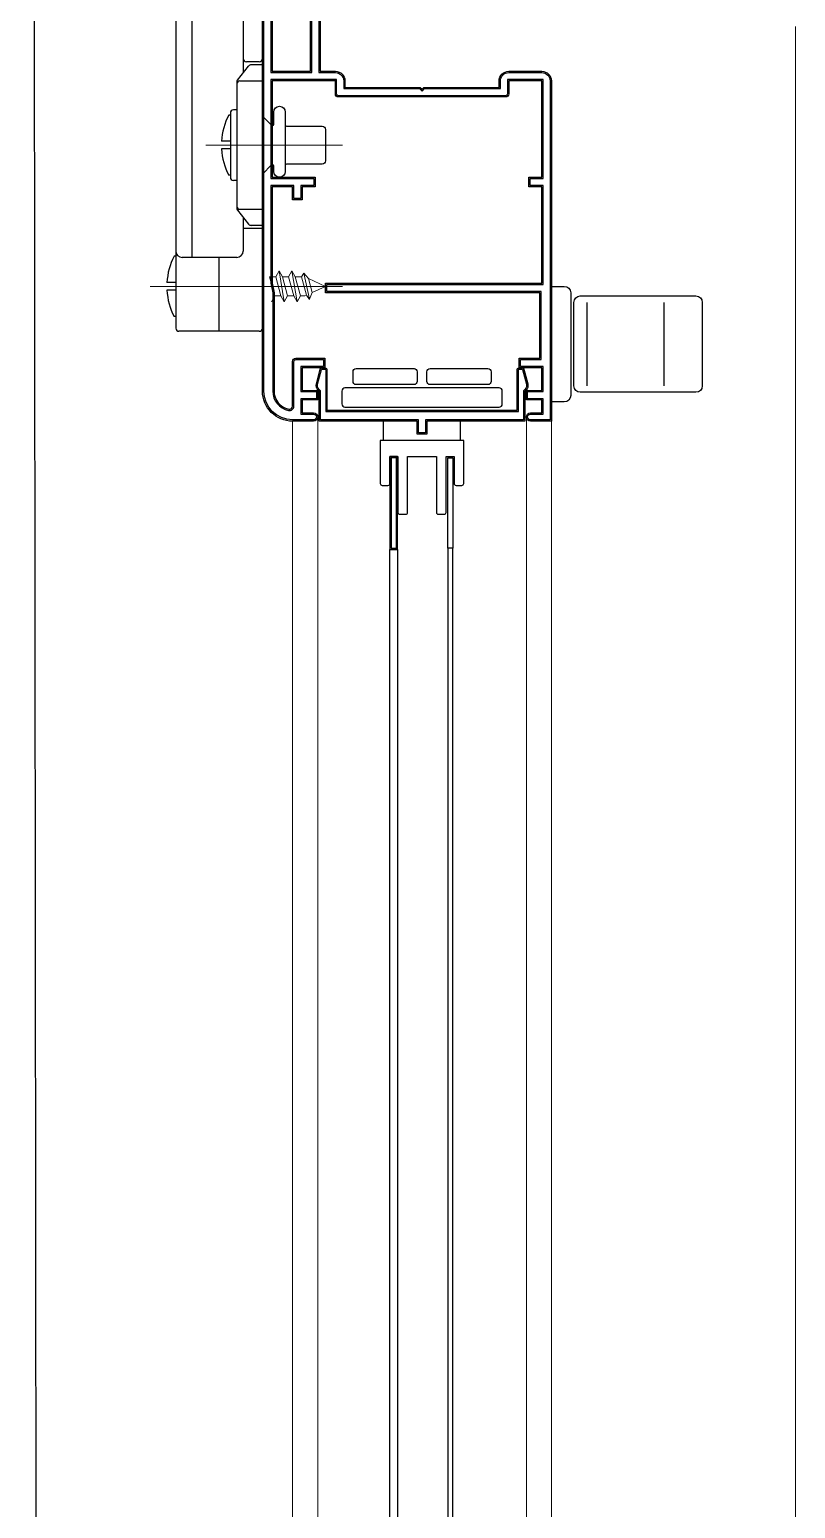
# Model space of a CAD drawing. Header units: millimetres. Extents: x 1251.1 to 1334.1, y 1577.6 to 1641.3.
# Drawn here: x 1311.139 to 1311.2582, y 1615.6625 to 1615.8928 of the extents above; entities that cross this region are included whole.
import ezdxf

# ---------------------------------------------------------------- set-up
doc = ezdxf.new("R2010")
doc.units = ezdxf.units.MM
for name, color, linetype in [('IMPIANTO ELETTRICO', 7, 'Continuous'), ('MONTANTI sezioni - windows structure section', 2, 'Continuous'), ('MURATURA', 140, 'Continuous')]:
    doc.layers.add(name, color=color, linetype=linetype)
doc.layers.add('PROIEZIONI finissime - fine lines', color=251, linetype='Continuous', lineweight=9)

msp = doc.modelspace()

# ---------------------------------------------------------------- linework, layer by layer
at = {"layer": 'IMPIANTO ELETTRICO'}
for p, q in [((1311.161734852859, 1615.911105030491), (1311.161734852859, 1615.846341002461)), ((1311.164234852859, 1615.910726339151), (1311.164234852859, 1615.857341002461)), ((1311.171234852859, 1615.884665611932), (1311.171234852859, 1615.865016392991)), ((1311.170163449214, 1615.879533097308), (1311.169978129062, 1615.879533097308)), ((1311.170163449214, 1615.879533097308), (1311.169978129062, 1615.879533097308)), ((1311.170234852859, 1615.879841002461), (1311.170234852859, 1615.869841002462)), ((1311.171234852859, 1615.880341002462), (1311.170734852859, 1615.880341002462)), ((1311.171234852859, 1615.880341002462), (1311.170734852859, 1615.880341002462)), ((1311.170234852859, 1615.875441002462), (1311.16885251521, 1615.875441002462)), ((1311.170234852859, 1615.874241002462), (1311.16885251521, 1615.874241002462)), ((1311.170163449214, 1615.870148907615), (1311.169978129062, 1615.870148907615)), ((1311.171234852859, 1615.869341002462), (1311.170734852859, 1615.869341002462)), ((1311.161663449214, 1615.857533097308), (1311.161478129062, 1615.857533097308)), ((1311.171234852859, 1615.857341002461), (1311.16273485286, 1615.857341002461)), ((1311.168484852859, 1615.845841002462), (1311.168484852859, 1615.857341002461)), ((1311.161734852859, 1615.853441002462), (1311.16035251521, 1615.853441002462)), ((1311.161734852859, 1615.852241002462), (1311.16035251521, 1615.852241002462)), ((1311.161663449214, 1615.848148907615), (1311.161478129062, 1615.848148907615))]:
    msp.add_line(p, q, dxfattribs=at)
for centre, radius, start, end in [((1311.179034852859, 1615.874841002462), 0.0102, 152.6122924694901, 176.6277133165692), ((1311.170734852859, 1615.879841002461), 0.0004999999999999995, 90, 180), ((1311.170734852859, 1615.879841002461), 0.0004999999999999995, 90, 180), ((1311.179034852859, 1615.874841002462), 0.0102, 183.3722866834048, 207.3877075305098), ((1311.170734852859, 1615.869841002462), 0.0004999999999999995, 180, 270), ((1311.16273485286, 1615.858341002462), 0.000999999999999999, 180, 270), ((1311.170534852859, 1615.852841002461), 0.0102, 152.6122924694901, 176.6277133165692), ((1311.170534852859, 1615.852841002461), 0.0102, 183.3722866834048, 207.3877075305098), ((1311.162234852859, 1615.846341002461), 0.0004999999999999995, 180, 270)]:
    msp.add_arc(centre, radius, start, end, dxfattribs=at)
at = {"layer": 'MONTANTI sezioni - windows structure section'}
for p, q in [((1311.172234852859, 1615.909341002462), (1311.172234852859, 1615.886091002462)), ((1311.175234852859, 1615.906341002461), (1311.175234852859, 1615.888341002462)), ((1311.171344418455, 1615.884977959456), (1311.173084730879, 1615.887153349986)), ((1311.171344418455, 1615.884977959456), (1311.173084730879, 1615.887153349986)), ((1311.17473485286, 1615.887841002462), (1311.17273485286, 1615.887841002462)), ((1311.17473485286, 1615.887841002462), (1311.17273485286, 1615.887841002462)), ((1311.175234852859, 1615.887341002462), (1311.173475165283, 1615.887341002462)), ((1311.175234852859, 1615.887341002462), (1311.173475165283, 1615.887341002462)), ((1311.175234852859, 1615.887341002462), (1311.175234852859, 1615.862341002462)), ((1311.17173485286, 1615.884841002462), (1311.175234852859, 1615.884841002462)), ((1311.17173485286, 1615.884841002462), (1311.175234852859, 1615.884841002462)), ((1311.17878485286, 1615.877991002462), (1311.17878485286, 1615.871691002462)), ((1311.17173485286, 1615.864841002462), (1311.175234852859, 1615.864841002462)), ((1311.171344418455, 1615.864704045468), (1311.173084730879, 1615.862528654938)), ((1311.172234852859, 1615.863591002462), (1311.172234852859, 1615.858341002462)), ((1311.175234852859, 1615.861841002461), (1311.172234852859, 1615.861841002461)), ((1311.175234852859, 1615.862341002462), (1311.173475165283, 1615.862341002462)), ((1311.175234852859, 1615.861841002461), (1311.175234852859, 1615.846341002461)), ((1311.22573485286, 1615.850341002462), (1311.22573485286, 1615.837341002461)), ((1311.237734852859, 1615.850341002462), (1311.237734852859, 1615.837341002461)), ((1311.17473485286, 1615.845841002462), (1311.162234852859, 1615.845841002462)), ((1311.19408485286, 1615.828841002462), (1311.19408485286, 1615.831841002462)), ((1311.206084852859, 1615.828841002462), (1311.206084852859, 1615.831841002462)), ((1311.19508485286, 1615.376175061718), (1311.19508485286, 1615.811841002462)), ((1311.19628485286, 1615.811841002462), (1311.19628485286, 1615.376175061718)), ((1311.20408485286, 1615.812041002462), (1311.20408485286, 1615.376375061718)), ((1311.20488485286, 1615.376375061718), (1311.20488485286, 1615.812041002462))]:
    msp.add_line(p, q, dxfattribs=at)
for points in [[(1311.17923485286, 1615.905041002462, 0.4142135623730988), (1311.17653485286, 1615.902341002462), (1311.17653485286, 1615.886141002461), (1311.182934852859, 1615.886141002461), (1311.182934852859, 1615.896341002462, -0.4142135623731173), (1311.18323485286, 1615.896641002462), (1311.18373485286, 1615.896641002462, 0.4142135623730856), (1311.18443485286, 1615.897341002462), (1311.18443485286, 1615.904341002461, 0.4142135623730856), (1311.18373485286, 1615.905041002462)], [(1311.17923485286, 1615.904841002462, 0.4142135623731018), (1311.17673485286, 1615.902341002462), (1311.17673485286, 1615.886341002462), (1311.18273485286, 1615.886341002462), (1311.18273485286, 1615.896341002462, -0.4142135623730943), (1311.18323485286, 1615.896841002462), (1311.18373485286, 1615.896841002462, 0.4142135623730951), (1311.184234852859, 1615.897341002462), (1311.184234852859, 1615.904341002461, 0.4142135623730951), (1311.18373485286, 1615.904841002462)], [(1311.18503485286, 1615.877291002462), (1311.18503485286, 1615.872391002462, -0.4142135623730935), (1311.18453485286, 1615.871891002462), (1311.178984852859, 1615.871891002462, 0.4142135623730945), (1311.17878485286, 1615.871691002462), (1311.17878485286, 1615.870741002462, -1.000000000000016), (1311.17698485286, 1615.870741002462), (1311.17698485286, 1615.871608159749, 0.6681786379192907), (1311.176643431503, 1615.871749581105), (1311.175234852859, 1615.870341002462), (1311.175234852859, 1615.879341002462), (1311.176643431503, 1615.877932423818, 0.6681786379192907), (1311.17698485286, 1615.878073845174), (1311.17698485286, 1615.879991002462, -1.000000000000016), (1311.17878485286, 1615.879991002462), (1311.17878485286, 1615.877991002462, 0.4142135623730945), (1311.178984852859, 1615.877791002462), (1311.18453485286, 1615.877791002462, -0.4142135623730965)], [(1311.224734852859, 1615.836341002462, -0.4142135623730948), (1311.223734852859, 1615.837341002461), (1311.223734852859, 1615.850341002462, -0.4142135623730951), (1311.224734852859, 1615.851341002462), (1311.242734852859, 1615.851341002462, -0.4142135623730951), (1311.24373485286, 1615.850341002462), (1311.24373485286, 1615.837341002461, -0.4142135623730955), (1311.242734852859, 1615.836341002462)], [(1311.184525831207, 1615.840141002462), (1311.18498485286, 1615.840141002462, -0.4142135623730843), (1311.185284852859, 1615.839841002462), (1311.185284852859, 1615.833541002462), (1311.21488485286, 1615.833541002462), (1311.21488485286, 1615.839841002462, -0.4142135623730843), (1311.21518485286, 1615.840141002462), (1311.215643874512, 1615.840141002462, -0.3394542588633662), (1311.21593365226, 1615.839918648175), (1311.21654052223, 1615.837653778613, -0.2679491924311567), (1311.216281703185, 1615.836687852787), (1311.21608485286, 1615.836491002462), (1311.21608485286, 1615.831841002462), (1311.20083485286, 1615.831841002462), (1311.20083485286, 1615.829841002462), (1311.199334852859, 1615.829841002462), (1311.199334852859, 1615.831841002462), (1311.18408485286, 1615.831841002462), (1311.18408485286, 1615.836491002462), (1311.183888002534, 1615.836687852787, -0.2679491924311567), (1311.183629183489, 1615.837653778613), (1311.184236053459, 1615.839918648175, -0.3394542588633662)], [(1311.184525831207, 1615.839941002462), (1311.18498485286, 1615.839941002462, -0.4142135623731616), (1311.18508485286, 1615.839841002462), (1311.18508485286, 1615.833341002462), (1311.215084852859, 1615.833341002462), (1311.215084852859, 1615.839841002462, -0.414213562373245), (1311.21518485286, 1615.839941002462), (1311.215643874512, 1615.839941002462, -0.3394542588633766), (1311.215740467095, 1615.839866884366), (1311.216347337065, 1615.837602014804, -0.2679491924311538), (1311.216140281829, 1615.836829274143), (1311.21588485286, 1615.836573845174), (1311.21588485286, 1615.832041002462), (1311.20063485286, 1615.832041002462), (1311.20063485286, 1615.830041002462), (1311.199534852859, 1615.830041002462), (1311.199534852859, 1615.832041002462), (1311.184284852859, 1615.832041002462), (1311.184284852859, 1615.836573845174), (1311.18402942389, 1615.836829274143, -0.2679491924311561), (1311.183822368655, 1615.837602014804), (1311.184429238624, 1615.839866884366, -0.3394542588633804)], [(1311.19883485286, 1615.840041002462, -0.4142135623730958), (1311.199334852859, 1615.839541002462), (1311.199334852859, 1615.838041002462, -0.4142135623730943), (1311.19883485286, 1615.837541002462), (1311.18983485286, 1615.837541002462, -0.4142135623730958), (1311.18933485286, 1615.838041002462), (1311.18933485286, 1615.839541002462, -0.4142135623730943), (1311.18983485286, 1615.840041002462)], [(1311.210334852859, 1615.840041002462, -0.4142135623730951), (1311.21083485286, 1615.839541002462), (1311.21083485286, 1615.838041002462, -0.4142135623730951), (1311.210334852859, 1615.837541002462), (1311.201334852859, 1615.837541002462, -0.4142135623730945), (1311.20083485286, 1615.838041002462), (1311.20083485286, 1615.839541002462, -0.4142135623730951), (1311.201334852859, 1615.840041002462)], [(1311.21208485286, 1615.834041002462, 0.4142135623730965), (1311.212584852859, 1615.834541002462), (1311.212584852859, 1615.836541002462, 0.4142135623730951), (1311.21208485286, 1615.837041002462), (1311.188084852859, 1615.837041002462, 0.4142135623730948), (1311.187584852859, 1615.836541002462), (1311.187584852859, 1615.834541002462, 0.4142135623730954), (1311.188084852859, 1615.834041002462)], [(1311.19633485286, 1615.817641002462, 0.4142135623730951), (1311.196634852859, 1615.817341002462), (1311.197534852859, 1615.817341002462, 0.4142135623730979), (1311.19783485286, 1615.817641002462), (1311.19783485286, 1615.826341002462), (1311.20233485286, 1615.826341002462), (1311.20233485286, 1615.817641002462, 0.4142135623730917), (1311.20263485286, 1615.817341002462), (1311.20353485286, 1615.817341002462, 0.4142135623730979), (1311.203834852859, 1615.817641002462), (1311.203834852859, 1615.826341002462), (1311.205084852859, 1615.826341002462), (1311.205084852859, 1615.822141002462, 0.4142135623730974), (1311.205384852859, 1615.821841002461), (1311.206284852859, 1615.821841002461, 0.4142135623730921), (1311.20658485286, 1615.822141002462), (1311.20658485286, 1615.828841002462), (1311.19358485286, 1615.828841002462), (1311.19358485286, 1615.822141002462, 0.4142135623730951), (1311.193884852859, 1615.821841002461), (1311.194784852859, 1615.821841002461, 0.4142135623730951), (1311.19508485286, 1615.822141002462), (1311.19508485286, 1615.826341002462), (1311.19633485286, 1615.826341002462)]]:
    msp.add_lwpolyline(points, format="xyb", close=True, dxfattribs=at)
for points in [[(1311.184234852859, 1615.894841002462), (1311.184234852859, 1615.886341002462), (1311.18658485286, 1615.886341002462, -0.4142135623730951), (1311.188084852859, 1615.884841002462), (1311.188084852859, 1615.883841002462), (1311.199784852859, 1615.883841002462), (1311.20008485286, 1615.883541002462), (1311.20038485286, 1615.883841002462), (1311.21208485286, 1615.883841002462), (1311.21208485286, 1615.884841002462, -0.4142135623730951), (1311.21358485286, 1615.886341002462), (1311.21873485286, 1615.886341002462, -0.4142135623730951), (1311.220234852859, 1615.884841002462), (1311.220234852859, 1615.831841002462), (1311.21698485286, 1615.831841002462, -1), (1311.21698485286, 1615.833141002462), (1311.21873485286, 1615.833141002462), (1311.21873485286, 1615.835141002462), (1311.21633485286, 1615.835141002462), (1311.21633485286, 1615.836641002462), (1311.21873485286, 1615.836641002462), (1311.21873485286, 1615.840141002462), (1311.21523485286, 1615.840141002462), (1311.21523485286, 1615.841641002462), (1311.218434852859, 1615.841641002462), (1311.218434852859, 1615.851841002462), (1311.18503485286, 1615.851841002462), (1311.18503485286, 1615.853341002462), (1311.21873485286, 1615.853341002462), (1311.21873485286, 1615.868341002462), (1311.21673485286, 1615.868341002462), (1311.21673485286, 1615.869841002462), (1311.21873485286, 1615.869841002462), (1311.21873485286, 1615.884841002462), (1311.21358485286, 1615.884841002462), (1311.21358485286, 1615.882841002462, -0.4142135623730951), (1311.21308485286, 1615.882341002462), (1311.187084852859, 1615.882341002462, -0.4142135623730951), (1311.18658485286, 1615.882841002462), (1311.18658485286, 1615.884841002462), (1311.17673485286, 1615.884841002462), (1311.17673485286, 1615.869841002462), (1311.18343485286, 1615.869841002462), (1311.18343485286, 1615.868341002462), (1311.18143485286, 1615.868341002462), (1311.18143485286, 1615.866341002462), (1311.17993485286, 1615.866341002462), (1311.17993485286, 1615.868341002462), (1311.17673485286, 1615.868341002462), (1311.17673485286, 1615.853341002462), (1311.177034852859, 1615.851841002462), (1311.177034852859, 1615.836541002462, 0.3539972922353393), (1311.179330686193, 1615.833704634601, 0.4771078284050155), (1311.17993485286, 1615.834193663543), (1311.17993485286, 1615.841141002462, -0.4142135623730951), (1311.180434852859, 1615.841641002462), (1311.184934852859, 1615.841641002462), (1311.184934852859, 1615.840141002462), (1311.18143485286, 1615.840141002462), (1311.18143485286, 1615.836641002462), (1311.183834852859, 1615.836641002462), (1311.183834852859, 1615.835141002462), (1311.18143485286, 1615.835141002462), (1311.18143485286, 1615.833141002462), (1311.18318485286, 1615.833141002462, -1), (1311.18318485286, 1615.831841002462), (1311.17993485286, 1615.831841002462, -0.4142135623730951), (1311.175234852859, 1615.836541002462), (1311.175234852859, 1615.902341002462, -0.4142135623730951)], [(1311.184034852859, 1615.894841002462), (1311.184034852859, 1615.886141002461), (1311.18658485286, 1615.886141002461, -0.4142135623731002), (1311.187884852859, 1615.884841002462), (1311.187884852859, 1615.883641002462), (1311.199702010147, 1615.883641002462), (1311.20008485286, 1615.883258159749), (1311.200467695572, 1615.883641002462), (1311.21228485286, 1615.883641002462), (1311.21228485286, 1615.884841002462, -0.4142135623731002), (1311.21358485286, 1615.886141002461), (1311.21873485286, 1615.886141002461, -0.4142135623731002), (1311.220034852859, 1615.884841002462), (1311.220034852859, 1615.832041002462), (1311.21698485286, 1615.832041002462, -1), (1311.21698485286, 1615.832941002462), (1311.21893485286, 1615.832941002462), (1311.21893485286, 1615.835341002462), (1311.216534852859, 1615.835341002462), (1311.216534852859, 1615.836441002461), (1311.21893485286, 1615.836441002461), (1311.21893485286, 1615.840341002462), (1311.21543485286, 1615.840341002462), (1311.21543485286, 1615.841441002462), (1311.218634852859, 1615.841441002462), (1311.218634852859, 1615.852041002462), (1311.18523485286, 1615.852041002462), (1311.18523485286, 1615.853141002462), (1311.21893485286, 1615.853141002462), (1311.21893485286, 1615.868541002462), (1311.21693485286, 1615.868541002462), (1311.21693485286, 1615.869641002462), (1311.21893485286, 1615.869641002462), (1311.21893485286, 1615.885041002462), (1311.21338485286, 1615.885041002462), (1311.21338485286, 1615.882841002462, -0.4142135623731173), (1311.21308485286, 1615.882541002462), (1311.187084852859, 1615.882541002462, -0.4142135623731173), (1311.18678485286, 1615.882841002462), (1311.18678485286, 1615.885041002462), (1311.17653485286, 1615.885041002462), (1311.17653485286, 1615.869641002462), (1311.18323485286, 1615.869641002462), (1311.18323485286, 1615.868541002462), (1311.18123485286, 1615.868541002462), (1311.18123485286, 1615.866541002462), (1311.18013485286, 1615.866541002462), (1311.18013485286, 1615.868541002462), (1311.17653485286, 1615.868541002462), (1311.17653485286, 1615.853321198559), (1311.176834852859, 1615.851821198559), (1311.176834852859, 1615.836541002462, 0.3539972922353391), (1311.179289019526, 1615.833509023025, 0.4771078284050163), (1311.18013485286, 1615.834193663543), (1311.18013485286, 1615.841141002462, -0.4142135623731173), (1311.180434852859, 1615.841441002462), (1311.184734852859, 1615.841441002462), (1311.184734852859, 1615.840341002462), (1311.18123485286, 1615.840341002462), (1311.18123485286, 1615.836441002461), (1311.18363485286, 1615.836441002461), (1311.18363485286, 1615.835341002462), (1311.18123485286, 1615.835341002462), (1311.18123485286, 1615.832941002462), (1311.18318485286, 1615.832941002462, -1), (1311.18318485286, 1615.832041002462), (1311.17993485286, 1615.832041002462, -0.4142135623730966), (1311.17543485286, 1615.836541002462), (1311.17543485286, 1615.902341002462, -0.4142135623730968)], [(1311.220234852859, 1615.852841002462), (1311.222234852859, 1615.852841002462, -0.4142135623730951), (1311.22323485286, 1615.851841002462), (1311.22323485286, 1615.835841002462, -0.4142135623730937), (1311.222234852859, 1615.834841002462), (1311.220234852859, 1615.834841002462)]]:
    msp.add_lwpolyline(points, format="xyb", dxfattribs=at)
for points in [[(1311.19508485286, 1615.826341002462), (1311.19508485286, 1615.811841002462), (1311.19628485286, 1615.811841002462), (1311.19628485286, 1615.826341002462)], [(1311.195284852859, 1615.826141002462), (1311.195284852859, 1615.812041002462), (1311.196084852859, 1615.812041002462), (1311.196084852859, 1615.826141002462)], [(1311.20408485286, 1615.826141002462), (1311.20488485286, 1615.826141002462), (1311.20488485286, 1615.812041002462), (1311.20408485286, 1615.812041002462)]]:
    msp.add_lwpolyline(points, close=True, dxfattribs=at)
for centre, radius, start, end in [((1311.17273485286, 1615.888341002462), 0.0004999999999999995, 180, 270), ((1311.17273485286, 1615.888341002462), 0.0004999999999999995, 180, 270), ((1311.17473485286, 1615.888341002462), 0.0004999999999999995, 270, 0), ((1311.17473485286, 1615.888341002462), 0.0004999999999999995, 270, 0), ((1311.173475165283, 1615.886841002462), 0.0004999999999999995, 90, 141.3401917459201), ((1311.173475165283, 1615.886841002462), 0.0004999999999999995, 90, 141.3401917459201), ((1311.17173485286, 1615.884665611932), 0.0004999999999999995, 141.3401917459201, 180), ((1311.17173485286, 1615.884665611932), 0.0004999999999999995, 141.3401917459201, 180), ((1311.17173485286, 1615.884341002461), 0.0004999999999999995, 90, 180), ((1311.17173485286, 1615.884341002461), 0.0004999999999999995, 90, 180), ((1311.17173485286, 1615.865341002462), 0.0004999999999999995, 180, 270), ((1311.17173485286, 1615.865016392991), 0.0004999999999999995, 180, 218.6598082540799), ((1311.173475165283, 1615.862841002462), 0.0004999999999999995, 218.6598082540799, 270), ((1311.171234852859, 1615.858341002462), 0.000999999999999999, 270, 0), ((1311.17473485286, 1615.846341002461), 0.0004999999999999995, 270, 0)]:
    msp.add_arc(centre, radius, start, end, dxfattribs=at)
at = {"layer": 'MURATURA'}
msp.add_line((1311.138966406875, 1616.527847511318), (1311.141832080702, 1614.029196706013), dxfattribs=at)
at = {"layer": 'PROIEZIONI finissime - fine lines'}
for p, q in [((1311.258234852859, 1615.893341002462), (1311.258234852859, 1614.693341002462)), ((1311.187693026101, 1615.874841002462), (1311.166402973416, 1615.874841002462)), ((1311.177305736172, 1615.854341002462), (1311.176341012353, 1615.854341002462)), ((1311.176341012353, 1615.854341002462), (1311.17714485993, 1615.851341002462)), ((1311.177305736172, 1615.854341002462), (1311.177825351414, 1615.855241002462)), ((1311.177305736172, 1615.854341002462), (1311.17810958375, 1615.851341002462)), ((1311.177825351414, 1615.855241002462), (1311.178625244688, 1615.850441002462)), ((1311.178341012353, 1615.854341002462), (1311.177825351414, 1615.855241002462)), ((1311.179305736172, 1615.854341002462), (1311.178341012353, 1615.854341002462)), ((1311.178341012353, 1615.854341002462), (1311.17914485993, 1615.851341002462)), ((1311.179305736172, 1615.854341002462), (1311.179825351414, 1615.855241002462)), ((1311.179305736172, 1615.854341002462), (1311.18010958375, 1615.851341002462)), ((1311.180341012353, 1615.854341002462), (1311.179825351414, 1615.855241002462)), ((1311.179825351414, 1615.855241002462), (1311.180625244688, 1615.850441002462)), ((1311.180341012353, 1615.854341002462), (1311.18114485993, 1615.851341002462)), ((1311.181305736172, 1615.854341002462), (1311.180341012353, 1615.854341002462)), ((1311.181663510461, 1615.854916925848), (1311.181305736172, 1615.854341002462)), ((1311.181305736172, 1615.854341002462), (1311.182077208093, 1615.851461830057)), ((1311.182415678832, 1615.854062343369), (1311.181663510461, 1615.854916925848)), ((1311.181673016141, 1615.854902219866), (1311.182562841965, 1615.850833683424)), ((1311.182415678832, 1615.854062343369), (1311.182997497138, 1615.851890967886)), ((1311.18503485286, 1615.852841002461), (1311.182415678832, 1615.854062343369)), ((1311.157734852859, 1615.852841002461), (1311.187693026101, 1615.852841002461)), ((1311.17714485993, 1615.851341002462), (1311.176625244688, 1615.850441002462)), ((1311.17810958375, 1615.851341002462), (1311.17714485993, 1615.851341002462)), ((1311.178625244688, 1615.850441002462), (1311.17810958375, 1615.851341002462)), ((1311.17914485993, 1615.851341002462), (1311.178625244688, 1615.850441002462)), ((1311.18010958375, 1615.851341002462), (1311.17914485993, 1615.851341002462)), ((1311.180625244688, 1615.850441002462), (1311.18010958375, 1615.851341002462)), ((1311.18114485993, 1615.851341002462), (1311.180625244688, 1615.850441002462)), ((1311.181818092479, 1615.851341002462), (1311.18114485993, 1615.851341002462)), ((1311.182077208093, 1615.851461830057), (1311.181818092479, 1615.851341002462)), ((1311.182566443345, 1615.850812161208), (1311.182077208093, 1615.851461830057)), ((1311.182997497138, 1615.851890967886), (1311.182562841965, 1615.850833683424)), ((1311.18503485286, 1615.852841002461), (1311.182997497138, 1615.851890967886)), ((1311.179934852859, 1615.831841002462), (1311.179934852859, 1615.397675061718)), ((1311.183834852859, 1615.832491002462), (1311.183834852859, 1615.397675061718)), ((1311.21633485286, 1615.832491002462), (1311.21633485286, 1615.397675061718)), ((1311.220234852859, 1615.831841002462), (1311.220234852859, 1615.397675061718))]:
    msp.add_line(p, q, dxfattribs=at)

doc.saveas('drawing.dxf')
